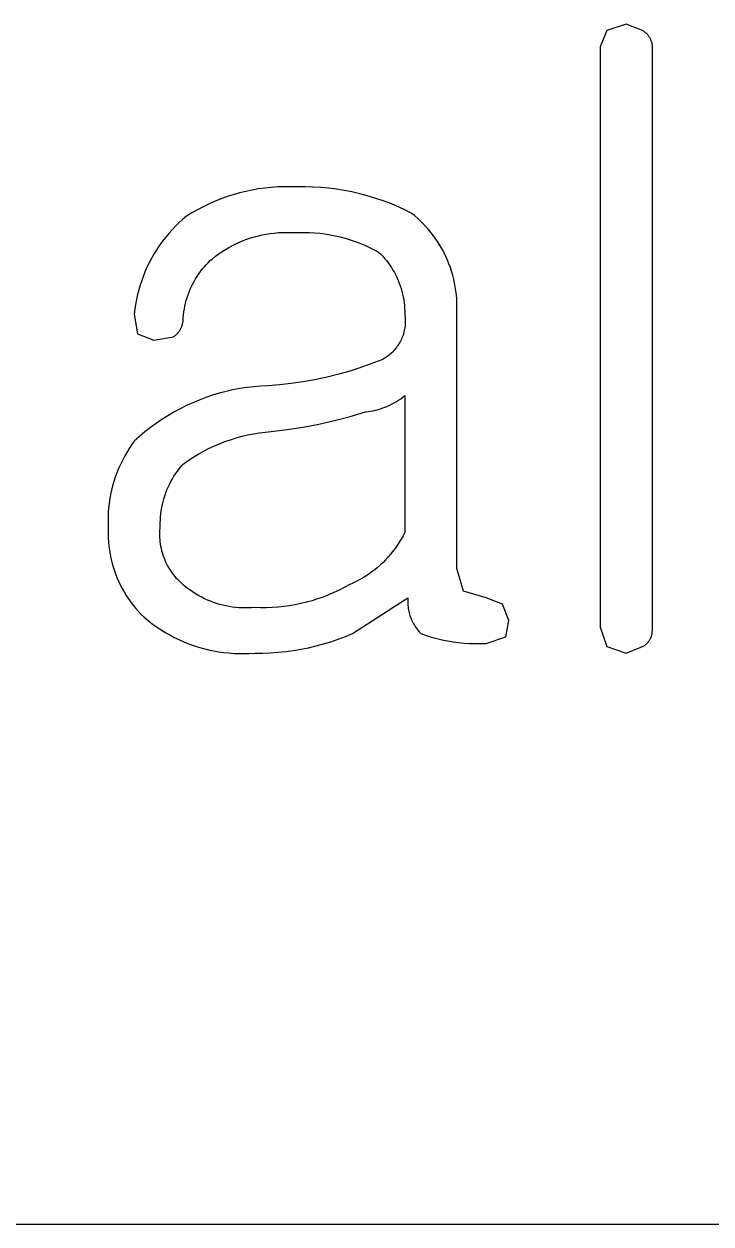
# Model space of a CAD drawing. Header units: millimetres. Extents: x 3033 to 5773, y 123 to 1487.
# Drawn here: x 5422.42 to 5433.29, y 161.56 to 180.54 of the extents above; entities that cross this region are included whole.
import ezdxf

# ---------------------------------------------------------------- set-up
doc = ezdxf.new("R2010")
doc.units = ezdxf.units.MM
doc.header["$MEASUREMENT"] = 0
doc.layers.add('TEX', color=70, linetype='Continuous')

msp = doc.modelspace()

# ---------------------------------------------------------------- linework, layer by layer
at = {"layer": 'TEX'}
for p, q in [((5431.948, 180.539), (5431.639, 180.436)), ((5432.206, 180.436), (5431.948, 180.539)), ((5431.639, 180.436), (5431.536, 180.178)), ((5432.215, 180.43), (5432.206, 180.436)), ((5432.224, 180.425), (5432.215, 180.43)), ((5432.233, 180.419), (5432.224, 180.425)), ((5432.242, 180.412), (5432.233, 180.419)), ((5432.25, 180.405), (5432.242, 180.412)), ((5432.259, 180.398), (5432.25, 180.405)), ((5432.267, 180.391), (5432.259, 180.398)), ((5432.274, 180.383), (5432.267, 180.391)), ((5432.282, 180.376), (5432.274, 180.383)), ((5432.289, 180.368), (5432.282, 180.376)), ((5432.296, 180.359), (5432.289, 180.368)), ((5432.302, 180.351), (5432.296, 180.359)), ((5432.308, 180.342), (5432.302, 180.351)), ((5432.314, 180.333), (5432.308, 180.342)), ((5432.32, 180.324), (5432.314, 180.333)), ((5432.325, 180.314), (5432.32, 180.324)), ((5432.33, 180.305), (5432.325, 180.314)), ((5432.335, 180.295), (5432.33, 180.305)), ((5432.339, 180.285), (5432.335, 180.295)), ((5432.343, 180.275), (5432.339, 180.285)), ((5432.347, 180.265), (5432.343, 180.275)), ((5431.536, 180.178), (5431.536, 171.003)), ((5432.35, 180.255), (5432.347, 180.265)), ((5432.353, 180.244), (5432.35, 180.255)), ((5432.356, 180.234), (5432.353, 180.244)), ((5432.358, 180.223), (5432.356, 180.234)), ((5432.36, 180.213), (5432.358, 180.223)), ((5432.361, 180.202), (5432.36, 180.213)), ((5432.362, 180.191), (5432.361, 180.202)), ((5432.361, 180.127), (5432.362, 180.137)), ((5432.361, 170.951), (5432.361, 180.127)), ((5432.363, 180.181), (5432.362, 180.191)), ((5432.362, 180.137), (5432.363, 180.148)), ((5432.363, 180.17), (5432.363, 180.181)), ((5432.363, 180.159), (5432.363, 180.17)), ((5432.363, 180.148), (5432.363, 180.159)), ((5425.633, 177.809), (5425.537, 177.774)), ((5425.731, 177.84), (5425.633, 177.809)), ((5425.829, 177.868), (5425.731, 177.84)), ((5425.929, 177.892), (5425.829, 177.868)), ((5426.029, 177.913), (5425.929, 177.892)), ((5426.13, 177.931), (5426.029, 177.913)), ((5426.231, 177.945), (5426.13, 177.931)), ((5426.333, 177.955), (5426.231, 177.945)), ((5426.435, 177.962), (5426.333, 177.955)), ((5426.538, 177.966), (5426.435, 177.962)), ((5426.64, 177.966), (5426.538, 177.966)), ((5426.742, 177.962), (5426.64, 177.966)), ((5426.867, 177.963), (5426.742, 177.962)), ((5426.992, 177.96), (5426.867, 177.963)), ((5427.116, 177.953), (5426.992, 177.96)), ((5427.24, 177.941), (5427.116, 177.953)), ((5427.364, 177.926), (5427.24, 177.941)), ((5427.487, 177.906), (5427.364, 177.926)), ((5427.609, 177.883), (5427.487, 177.906)), ((5427.731, 177.855), (5427.609, 177.883)), ((5427.851, 177.823), (5427.731, 177.855)), ((5427.971, 177.787), (5427.851, 177.823)), ((5425.256, 177.65), (5425.166, 177.603)), ((5425.348, 177.695), (5425.256, 177.65)), ((5425.442, 177.736), (5425.348, 177.695)), ((5425.537, 177.774), (5425.442, 177.736)), ((5428.089, 177.747), (5427.971, 177.787)), ((5428.206, 177.704), (5428.089, 177.747)), ((5428.321, 177.656), (5428.206, 177.704)), ((5428.435, 177.605), (5428.321, 177.656)), ((5424.93, 177.447), (5424.872, 177.394)), ((5424.99, 177.498), (5424.93, 177.447)), ((5425.077, 177.552), (5424.99, 177.498)), ((5425.166, 177.603), (5425.077, 177.552)), ((5428.546, 177.549), (5428.435, 177.605)), ((5428.596, 177.51), (5428.546, 177.549)), ((5428.644, 177.469), (5428.596, 177.51)), ((5428.69, 177.426), (5428.644, 177.469)), ((5428.736, 177.381), (5428.69, 177.426)), ((5424.762, 177.283), (5424.71, 177.225)), ((5424.816, 177.34), (5424.762, 177.283)), ((5424.872, 177.394), (5424.816, 177.34)), ((5426.376, 177.234), (5426.439, 177.24)), ((5426.439, 177.24), (5426.502, 177.243)), ((5426.502, 177.243), (5426.565, 177.244)), ((5426.565, 177.244), (5426.628, 177.243)), ((5426.628, 177.243), (5426.691, 177.24)), ((5426.691, 177.24), (5426.773, 177.243)), ((5426.773, 177.243), (5426.855, 177.244)), ((5426.855, 177.244), (5426.937, 177.242)), ((5426.937, 177.242), (5427.018, 177.237)), ((5427.018, 177.237), (5427.1, 177.229)), ((5428.779, 177.335), (5428.736, 177.381)), ((5428.821, 177.288), (5428.779, 177.335)), ((5428.862, 177.239), (5428.821, 177.288)), ((5428.9, 177.189), (5428.862, 177.239)), ((5424.612, 177.103), (5424.566, 177.04)), ((5424.66, 177.165), (5424.612, 177.103)), ((5424.71, 177.225), (5424.66, 177.165)), ((5425.717, 177.036), (5425.773, 177.064)), ((5425.773, 177.064), (5425.83, 177.09)), ((5425.83, 177.09), (5425.888, 177.115)), ((5425.888, 177.115), (5425.947, 177.137)), ((5425.947, 177.137), (5426.007, 177.157)), ((5426.007, 177.157), (5426.067, 177.175)), ((5426.067, 177.175), (5426.128, 177.191)), ((5426.128, 177.191), (5426.19, 177.205)), ((5426.19, 177.205), (5426.251, 177.217)), ((5426.251, 177.217), (5426.314, 177.227)), ((5426.314, 177.227), (5426.376, 177.234)), ((5427.1, 177.229), (5427.181, 177.219)), ((5427.181, 177.219), (5427.262, 177.206)), ((5427.262, 177.206), (5427.343, 177.19)), ((5427.343, 177.19), (5427.423, 177.172)), ((5427.423, 177.172), (5427.502, 177.151)), ((5427.502, 177.151), (5427.58, 177.127)), ((5427.58, 177.127), (5427.658, 177.101)), ((5427.658, 177.101), (5427.735, 177.072)), ((5427.735, 177.072), (5427.811, 177.04)), ((5428.937, 177.138), (5428.9, 177.189)), ((5428.972, 177.085), (5428.937, 177.138)), ((5429.006, 177.031), (5428.972, 177.085)), ((5424.481, 176.909), (5424.442, 176.841)), ((5424.523, 176.975), (5424.481, 176.909)), ((5424.566, 177.04), (5424.523, 176.975)), ((5425.402, 176.828), (5425.451, 176.867)), ((5425.451, 176.867), (5425.502, 176.904)), ((5425.502, 176.904), (5425.554, 176.94)), ((5425.554, 176.94), (5425.607, 176.974)), ((5425.607, 176.974), (5425.661, 177.006)), ((5425.661, 177.006), (5425.717, 177.036)), ((5427.811, 177.04), (5427.885, 177.006)), ((5427.885, 177.006), (5427.959, 176.97)), ((5427.959, 176.97), (5428.031, 176.931)), ((5428.031, 176.931), (5428.063, 176.899)), ((5428.063, 176.899), (5428.095, 176.866)), ((5428.095, 176.866), (5428.125, 176.832)), ((5429.037, 176.977), (5429.006, 177.031)), ((5429.067, 176.921), (5429.037, 176.977)), ((5429.095, 176.864), (5429.067, 176.921)), ((5429.121, 176.806), (5429.095, 176.864)), ((5424.371, 176.702), (5424.339, 176.63)), ((5424.405, 176.772), (5424.371, 176.702)), ((5424.442, 176.841), (5424.405, 176.772)), ((5425.241, 176.661), (5425.271, 176.696)), ((5425.271, 176.696), (5425.302, 176.731)), ((5425.302, 176.731), (5425.334, 176.764)), ((5425.334, 176.764), (5425.368, 176.797)), ((5425.368, 176.797), (5425.402, 176.828)), ((5428.125, 176.832), (5428.154, 176.797)), ((5428.154, 176.797), (5428.182, 176.761)), ((5428.182, 176.761), (5428.209, 176.724)), ((5428.209, 176.724), (5428.234, 176.686)), ((5428.234, 176.686), (5428.258, 176.647)), ((5429.144, 176.747), (5429.121, 176.806)), ((5429.166, 176.688), (5429.144, 176.747)), ((5429.186, 176.628), (5429.166, 176.688)), ((5424.282, 176.485), (5424.258, 176.41)), ((5424.309, 176.558), (5424.282, 176.485)), ((5424.339, 176.63), (5424.309, 176.558)), ((5425.111, 176.469), (5425.135, 176.509)), ((5425.135, 176.509), (5425.159, 176.548)), ((5425.159, 176.548), (5425.185, 176.587)), ((5425.185, 176.587), (5425.213, 176.624)), ((5425.213, 176.624), (5425.241, 176.661)), ((5428.258, 176.647), (5428.281, 176.608)), ((5428.281, 176.608), (5428.302, 176.567)), ((5428.302, 176.567), (5428.322, 176.526)), ((5428.322, 176.526), (5428.34, 176.484)), ((5428.34, 176.484), (5428.357, 176.442)), ((5429.204, 176.567), (5429.186, 176.628)), ((5429.219, 176.506), (5429.204, 176.567)), ((5429.233, 176.444), (5429.219, 176.506)), ((5424.236, 176.335), (5424.216, 176.26)), ((5424.258, 176.41), (5424.236, 176.335)), ((5425.015, 176.257), (5425.032, 176.301)), ((5425.032, 176.301), (5425.049, 176.344)), ((5425.049, 176.344), (5425.069, 176.386)), ((5425.069, 176.386), (5425.089, 176.428)), ((5425.089, 176.428), (5425.111, 176.469)), ((5428.357, 176.442), (5428.372, 176.399)), ((5428.372, 176.399), (5428.386, 176.356)), ((5428.386, 176.356), (5428.399, 176.312)), ((5428.399, 176.312), (5428.41, 176.268)), ((5429.244, 176.381), (5429.233, 176.444)), ((5429.254, 176.319), (5429.244, 176.381)), ((5429.261, 176.256), (5429.254, 176.319)), ((5424.185, 176.106), (5424.174, 176.029)), ((5424.2, 176.183), (5424.185, 176.106)), ((5424.216, 176.26), (5424.2, 176.183)), ((5424.966, 176.079), (5424.976, 176.124)), ((5424.976, 176.124), (5424.987, 176.169)), ((5424.987, 176.169), (5425.001, 176.213)), ((5425.001, 176.213), (5425.015, 176.257)), ((5428.41, 176.268), (5428.419, 176.223)), ((5428.419, 176.223), (5428.427, 176.178)), ((5428.427, 176.178), (5428.434, 176.133)), ((5428.434, 176.133), (5428.438, 176.088)), ((5429.266, 176.193), (5429.261, 176.256)), ((5429.269, 176.13), (5429.266, 176.193)), ((5429.269, 176.066), (5429.269, 176.13)), ((5424.174, 176.029), (5424.165, 175.951)), ((5424.165, 175.951), (5424.216, 175.642)), ((5424.94, 175.895), (5424.944, 175.941)), ((5424.944, 175.941), (5424.95, 175.987)), ((5424.95, 175.987), (5424.957, 176.033)), ((5424.957, 176.033), (5424.966, 176.079)), ((5428.438, 176.088), (5428.442, 176.043)), ((5428.442, 176.043), (5428.443, 175.997)), ((5428.443, 175.997), (5428.443, 175.951)), ((5428.443, 175.951), (5428.447, 175.928)), ((5428.447, 175.928), (5428.449, 175.904)), ((5429.268, 176.003), (5429.269, 176.066)), ((5429.268, 171.931), (5429.268, 176.003)), ((5424.896, 175.713), (5424.901, 175.723)), ((5424.901, 175.723), (5424.907, 175.734)), ((5424.907, 175.734), (5424.911, 175.745)), ((5424.911, 175.745), (5424.916, 175.756)), ((5424.916, 175.756), (5424.92, 175.767)), ((5424.92, 175.767), (5424.924, 175.778)), ((5424.924, 175.778), (5424.927, 175.79)), ((5424.927, 175.79), (5424.93, 175.801)), ((5424.93, 175.801), (5424.933, 175.813)), ((5424.933, 175.813), (5424.935, 175.825)), ((5424.935, 175.825), (5424.937, 175.837)), ((5424.937, 175.837), (5424.938, 175.848)), ((5424.938, 175.848), (5424.94, 175.895)), ((5428.445, 175.737), (5428.441, 175.713)), ((5428.448, 175.76), (5428.445, 175.737)), ((5428.45, 175.784), (5428.448, 175.76)), ((5428.449, 175.904), (5428.451, 175.88)), ((5428.452, 175.808), (5428.45, 175.784)), ((5428.451, 175.88), (5428.452, 175.856)), ((5428.452, 175.856), (5428.452, 175.832)), ((5428.452, 175.832), (5428.452, 175.808)), ((5424.216, 175.642), (5424.474, 175.539)), ((5424.474, 175.539), (5424.783, 175.591)), ((5424.783, 175.591), (5424.793, 175.597)), ((5424.793, 175.597), (5424.803, 175.605)), ((5424.803, 175.605), (5424.812, 175.612)), ((5424.812, 175.612), (5424.821, 175.62)), ((5424.821, 175.62), (5424.83, 175.628)), ((5424.83, 175.628), (5424.839, 175.636)), ((5424.839, 175.636), (5424.847, 175.645)), ((5424.847, 175.645), (5424.855, 175.654)), ((5424.855, 175.654), (5424.862, 175.663)), ((5424.862, 175.663), (5424.87, 175.672)), ((5424.87, 175.672), (5424.877, 175.682)), ((5424.877, 175.682), (5424.883, 175.692)), ((5424.883, 175.692), (5424.89, 175.702)), ((5424.89, 175.702), (5424.896, 175.713)), ((5428.38, 175.532), (5428.369, 175.511)), ((5428.39, 175.554), (5428.38, 175.532)), ((5428.4, 175.576), (5428.39, 175.554)), ((5428.409, 175.598), (5428.4, 175.576)), ((5428.417, 175.62), (5428.409, 175.598)), ((5428.424, 175.643), (5428.417, 175.62)), ((5428.43, 175.666), (5428.424, 175.643)), ((5428.436, 175.69), (5428.43, 175.666)), ((5428.441, 175.713), (5428.436, 175.69)), ((5428.238, 175.341), (5428.22, 175.324)), ((5428.255, 175.357), (5428.238, 175.341)), ((5428.272, 175.375), (5428.255, 175.357)), ((5428.288, 175.393), (5428.272, 175.375)), ((5428.303, 175.411), (5428.288, 175.393)), ((5428.317, 175.43), (5428.303, 175.411)), ((5428.331, 175.45), (5428.317, 175.43)), ((5428.345, 175.47), (5428.331, 175.45)), ((5428.357, 175.49), (5428.345, 175.47)), ((5428.369, 175.511), (5428.357, 175.49)), ((5427.909, 175.163), (5427.734, 175.101)), ((5428.082, 175.23), (5427.909, 175.163)), ((5428.103, 175.241), (5428.082, 175.23)), ((5428.124, 175.253), (5428.103, 175.241)), ((5428.144, 175.266), (5428.124, 175.253)), ((5428.164, 175.28), (5428.144, 175.266)), ((5428.183, 175.294), (5428.164, 175.28)), ((5428.202, 175.309), (5428.183, 175.294)), ((5428.22, 175.324), (5428.202, 175.309)), ((5427.378, 174.995), (5427.197, 174.951)), ((5427.557, 175.045), (5427.378, 174.995)), ((5427.734, 175.101), (5427.557, 175.045)), ((5425.836, 174.773), (5425.726, 174.752)), ((5425.946, 174.79), (5425.836, 174.773)), ((5426.056, 174.803), (5425.946, 174.79)), ((5426.167, 174.812), (5426.056, 174.803)), ((5426.278, 174.817), (5426.167, 174.812)), ((5426.464, 174.832), (5426.278, 174.817)), ((5426.648, 174.853), (5426.464, 174.832)), ((5426.832, 174.88), (5426.648, 174.853)), ((5427.015, 174.912), (5426.832, 174.88)), ((5427.197, 174.951), (5427.015, 174.912)), ((5425.193, 174.593), (5425.09, 174.55)), ((5425.297, 174.632), (5425.193, 174.593)), ((5425.403, 174.668), (5425.297, 174.632)), ((5425.51, 174.699), (5425.403, 174.668)), ((5425.617, 174.728), (5425.51, 174.699)), ((5425.726, 174.752), (5425.617, 174.728)), ((5428.313, 174.57), (5428.347, 174.592)), ((5428.347, 174.592), (5428.38, 174.614)), ((5428.38, 174.614), (5428.412, 174.638)), ((5428.412, 174.638), (5428.443, 174.663)), ((5428.443, 174.663), (5428.443, 172.498)), ((5424.791, 174.402), (5424.695, 174.345)), ((5424.889, 174.455), (5424.791, 174.402)), ((5424.989, 174.504), (5424.889, 174.455)), ((5425.09, 174.55), (5424.989, 174.504)), ((5427.58, 174.332), (5427.825, 174.405)), ((5427.825, 174.405), (5427.864, 174.41)), ((5427.864, 174.41), (5427.904, 174.416)), ((5427.904, 174.416), (5427.943, 174.423)), ((5427.943, 174.423), (5427.982, 174.432)), ((5427.982, 174.432), (5428.021, 174.442)), ((5428.021, 174.442), (5428.059, 174.454)), ((5428.059, 174.454), (5428.097, 174.467)), ((5428.097, 174.467), (5428.134, 174.481)), ((5428.134, 174.481), (5428.171, 174.496)), ((5428.171, 174.496), (5428.208, 174.513)), ((5428.208, 174.513), (5428.243, 174.531)), ((5428.243, 174.531), (5428.279, 174.55)), ((5428.279, 174.55), (5428.313, 174.57)), ((5424.509, 174.223), (5424.42, 174.157)), ((5424.601, 174.286), (5424.509, 174.223)), ((5424.695, 174.345), (5424.601, 174.286)), ((5426.835, 174.165), (5427.085, 174.212)), ((5427.085, 174.212), (5427.334, 174.268)), ((5427.334, 174.268), (5427.58, 174.332)), ((5424.247, 174.016), (5424.165, 173.941)), ((5424.332, 174.088), (5424.247, 174.016)), ((5424.42, 174.157), (5424.332, 174.088)), ((5425.776, 173.994), (5425.867, 174.019)), ((5425.867, 174.019), (5425.958, 174.041)), ((5425.958, 174.041), (5426.05, 174.059)), ((5426.05, 174.059), (5426.143, 174.075)), ((5426.143, 174.075), (5426.236, 174.087)), ((5426.236, 174.087), (5426.33, 174.096)), ((5426.33, 174.096), (5426.583, 174.126)), ((5426.583, 174.126), (5426.835, 174.165)), ((5424.083, 173.824), (5424.045, 173.763)), ((5424.123, 173.883), (5424.083, 173.824)), ((5424.165, 173.941), (5424.123, 173.883)), ((5425.256, 173.781), (5425.339, 173.824)), ((5425.339, 173.824), (5425.424, 173.864)), ((5425.424, 173.864), (5425.511, 173.901)), ((5425.511, 173.901), (5425.598, 173.935)), ((5425.598, 173.935), (5425.687, 173.966)), ((5425.687, 173.966), (5425.776, 173.994)), ((5423.976, 173.638), (5423.945, 173.574)), ((5424.01, 173.701), (5423.976, 173.638)), ((5424.045, 173.763), (5424.01, 173.701)), ((5424.938, 173.58), (5425.015, 173.635)), ((5425.015, 173.635), (5425.093, 173.686)), ((5425.093, 173.686), (5425.174, 173.735)), ((5425.174, 173.735), (5425.256, 173.781)), ((5423.889, 173.442), (5423.865, 173.375)), ((5423.916, 173.508), (5423.889, 173.442)), ((5423.945, 173.574), (5423.916, 173.508)), ((5424.819, 173.427), (5424.846, 173.467)), ((5424.846, 173.467), (5424.876, 173.506)), ((5424.876, 173.506), (5424.906, 173.544)), ((5424.906, 173.544), (5424.938, 173.58)), ((5423.842, 173.307), (5423.822, 173.238)), ((5423.865, 173.375), (5423.842, 173.307)), ((5424.701, 173.215), (5424.721, 173.259)), ((5424.721, 173.259), (5424.743, 173.302)), ((5424.743, 173.302), (5424.767, 173.345)), ((5424.767, 173.345), (5424.792, 173.387)), ((5424.792, 173.387), (5424.819, 173.427)), ((5423.79, 173.099), (5423.777, 173.029)), ((5423.805, 173.169), (5423.79, 173.099)), ((5423.822, 173.238), (5423.805, 173.169)), ((5424.633, 173.033), (5424.648, 173.079)), ((5424.648, 173.079), (5424.664, 173.125)), ((5424.664, 173.125), (5424.681, 173.171)), ((5424.681, 173.171), (5424.701, 173.215)), ((5423.759, 172.887), (5423.754, 172.815)), ((5423.767, 172.958), (5423.759, 172.887)), ((5423.777, 173.029), (5423.767, 172.958)), ((5424.592, 172.843), (5424.6, 172.891)), ((5424.6, 172.891), (5424.609, 172.939)), ((5424.609, 172.939), (5424.621, 172.986)), ((5424.621, 172.986), (5424.633, 173.033)), ((5423.754, 172.815), (5423.751, 172.744)), ((5423.751, 172.744), (5423.751, 172.672)), ((5424.577, 172.65), (5424.578, 172.698)), ((5424.578, 172.698), (5424.581, 172.747)), ((5424.581, 172.747), (5424.586, 172.795)), ((5424.586, 172.795), (5424.592, 172.843)), ((5423.753, 172.601), (5423.75, 172.537)), ((5423.75, 172.537), (5423.75, 172.473)), ((5423.751, 172.672), (5423.753, 172.601)), ((5424.569, 172.494), (5424.571, 172.53)), ((5424.569, 172.458), (5424.569, 172.494)), ((5424.571, 172.53), (5424.573, 172.565)), ((5424.573, 172.565), (5424.577, 172.601)), ((5424.577, 172.601), (5424.577, 172.65)), ((5428.443, 172.498), (5428.417, 172.446)), ((5423.75, 172.473), (5423.752, 172.409)), ((5423.752, 172.409), (5423.756, 172.345)), ((5423.756, 172.345), (5423.762, 172.282)), ((5424.57, 172.422), (5424.569, 172.458)), ((5424.572, 172.387), (5424.57, 172.422)), ((5424.576, 172.351), (5424.572, 172.387)), ((5424.58, 172.316), (5424.576, 172.351)), ((5424.586, 172.28), (5424.58, 172.316)), ((5428.358, 172.344), (5428.326, 172.295)), ((5428.388, 172.395), (5428.358, 172.344)), ((5428.417, 172.446), (5428.388, 172.395)), ((5423.762, 172.282), (5423.771, 172.218)), ((5423.771, 172.218), (5423.781, 172.155)), ((5423.781, 172.155), (5423.794, 172.092)), ((5424.593, 172.245), (5424.586, 172.28)), ((5424.601, 172.21), (5424.593, 172.245)), ((5424.611, 172.176), (5424.601, 172.21)), ((5424.622, 172.142), (5424.611, 172.176)), ((5424.633, 172.108), (5424.622, 172.142)), ((5428.221, 172.155), (5428.182, 172.111)), ((5428.257, 172.201), (5428.221, 172.155)), ((5428.292, 172.247), (5428.257, 172.201)), ((5428.326, 172.295), (5428.292, 172.247)), ((5423.794, 172.092), (5423.809, 172.03)), ((5423.809, 172.03), (5423.826, 171.969)), ((5423.826, 171.969), (5423.846, 171.908)), ((5424.646, 172.075), (5424.633, 172.108)), ((5424.66, 172.042), (5424.646, 172.075)), ((5424.676, 172.009), (5424.66, 172.042)), ((5424.692, 171.977), (5424.676, 172.009)), ((5424.709, 171.946), (5424.692, 171.977)), ((5424.728, 171.916), (5424.709, 171.946)), ((5428.015, 171.947), (5427.969, 171.91)), ((5428.059, 171.986), (5428.015, 171.947)), ((5428.101, 172.026), (5428.059, 171.986)), ((5428.142, 172.068), (5428.101, 172.026)), ((5428.182, 172.111), (5428.142, 172.068)), ((5429.371, 171.57), (5429.268, 171.931)), ((5423.846, 171.908), (5423.867, 171.847)), ((5423.867, 171.847), (5423.89, 171.788)), ((5423.89, 171.788), (5423.916, 171.729)), ((5424.747, 171.886), (5424.728, 171.916)), ((5424.768, 171.856), (5424.747, 171.886)), ((5424.79, 171.828), (5424.768, 171.856)), ((5424.812, 171.8), (5424.79, 171.828)), ((5424.835, 171.773), (5424.812, 171.8)), ((5424.86, 171.747), (5424.835, 171.773)), ((5424.885, 171.721), (5424.86, 171.747)), ((5427.725, 171.749), (5427.673, 171.722)), ((5427.776, 171.778), (5427.725, 171.749)), ((5427.826, 171.808), (5427.776, 171.778)), ((5427.875, 171.841), (5427.826, 171.808)), ((5427.923, 171.875), (5427.875, 171.841)), ((5427.969, 171.91), (5427.923, 171.875)), ((5423.916, 171.729), (5423.943, 171.671)), ((5423.943, 171.671), (5423.973, 171.614)), ((5423.973, 171.614), (5424.004, 171.559)), ((5424.004, 171.559), (5424.037, 171.504)), ((5424.911, 171.697), (5424.885, 171.721)), ((5424.938, 171.673), (5424.911, 171.697)), ((5424.977, 171.64), (5424.938, 171.673)), ((5425.017, 171.609), (5424.977, 171.64)), ((5425.058, 171.579), (5425.017, 171.609)), ((5425.101, 171.55), (5425.058, 171.579)), ((5425.144, 171.523), (5425.101, 171.55)), ((5427.322, 171.547), (5427.238, 171.511)), ((5427.405, 171.586), (5427.322, 171.547)), ((5427.487, 171.628), (5427.405, 171.586)), ((5427.567, 171.673), (5427.487, 171.628)), ((5427.621, 171.697), (5427.567, 171.673)), ((5427.673, 171.722), (5427.621, 171.697)), ((5429.732, 171.467), (5429.371, 171.57)), ((5424.037, 171.504), (5424.072, 171.45)), ((5424.072, 171.45), (5424.109, 171.398)), ((5424.109, 171.398), (5424.148, 171.347)), ((5425.188, 171.497), (5425.144, 171.523)), ((5425.233, 171.473), (5425.188, 171.497)), ((5425.278, 171.451), (5425.233, 171.473)), ((5425.325, 171.429), (5425.278, 171.451)), ((5425.372, 171.41), (5425.325, 171.429)), ((5425.42, 171.392), (5425.372, 171.41)), ((5425.468, 171.376), (5425.42, 171.392)), ((5425.517, 171.361), (5425.468, 171.376)), ((5425.566, 171.348), (5425.517, 171.361)), ((5426.711, 171.354), (5426.621, 171.339)), ((5426.801, 171.373), (5426.711, 171.354)), ((5426.89, 171.394), (5426.801, 171.373)), ((5426.979, 171.419), (5426.89, 171.394)), ((5427.066, 171.447), (5426.979, 171.419)), ((5427.153, 171.477), (5427.066, 171.447)), ((5427.238, 171.511), (5427.153, 171.477)), ((5427.619, 170.9), (5428.495, 171.467)), ((5428.493, 171.443), (5428.492, 171.419)), ((5428.492, 171.419), (5428.492, 171.395)), ((5428.492, 171.395), (5428.492, 171.371)), ((5428.492, 171.371), (5428.494, 171.347)), ((5428.495, 171.467), (5428.493, 171.443)), ((5429.99, 171.364), (5429.732, 171.467)), ((5430.093, 171.106), (5429.99, 171.364)), ((5424.148, 171.347), (5424.188, 171.298)), ((5424.188, 171.298), (5424.231, 171.25)), ((5424.231, 171.25), (5424.274, 171.203)), ((5424.274, 171.203), (5424.32, 171.158)), ((5425.616, 171.337), (5425.566, 171.348)), ((5425.666, 171.327), (5425.616, 171.337)), ((5425.716, 171.319), (5425.666, 171.327)), ((5425.767, 171.313), (5425.716, 171.319)), ((5425.818, 171.309), (5425.767, 171.313)), ((5425.868, 171.306), (5425.818, 171.309)), ((5425.919, 171.305), (5425.868, 171.306)), ((5425.97, 171.306), (5425.919, 171.305)), ((5426.021, 171.308), (5425.97, 171.306)), ((5426.072, 171.312), (5426.021, 171.308)), ((5426.164, 171.309), (5426.072, 171.312)), ((5426.256, 171.309), (5426.164, 171.309)), ((5426.347, 171.312), (5426.256, 171.309)), ((5426.439, 171.318), (5426.347, 171.312)), ((5426.53, 171.327), (5426.439, 171.318)), ((5426.621, 171.339), (5426.53, 171.327)), ((5428.494, 171.347), (5428.496, 171.323)), ((5428.496, 171.323), (5428.499, 171.3)), ((5428.499, 171.3), (5428.503, 171.276)), ((5428.503, 171.276), (5428.508, 171.252)), ((5428.508, 171.252), (5428.513, 171.229)), ((5428.513, 171.229), (5428.519, 171.206)), ((5428.519, 171.206), (5428.526, 171.183)), ((5428.526, 171.183), (5428.534, 171.16)), ((5424.32, 171.158), (5424.383, 171.105)), ((5424.383, 171.105), (5424.448, 171.055)), ((5424.448, 171.055), (5424.515, 171.007)), ((5424.515, 171.007), (5424.583, 170.962)), ((5428.534, 171.16), (5428.543, 171.138)), ((5428.543, 171.138), (5428.552, 171.116)), ((5428.552, 171.116), (5428.562, 171.094)), ((5428.562, 171.094), (5428.573, 171.073)), ((5428.573, 171.073), (5428.584, 171.052)), ((5428.584, 171.052), (5428.597, 171.031)), ((5428.597, 171.031), (5428.61, 171.011)), ((5428.61, 171.011), (5428.623, 170.991)), ((5428.623, 170.991), (5428.638, 170.972)), ((5430.041, 170.848), (5430.093, 171.106)), ((5431.536, 171.003), (5431.639, 170.694)), ((5424.583, 170.962), (5424.653, 170.919)), ((5424.653, 170.919), (5424.725, 170.878)), ((5424.725, 170.878), (5424.798, 170.84)), ((5424.798, 170.84), (5424.872, 170.804)), ((5424.872, 170.804), (5424.947, 170.771)), ((5427.275, 170.771), (5427.391, 170.81)), ((5427.391, 170.81), (5427.506, 170.853)), ((5427.506, 170.853), (5427.619, 170.9)), ((5428.638, 170.972), (5428.652, 170.953)), ((5428.652, 170.953), (5428.668, 170.935)), ((5428.668, 170.935), (5428.684, 170.917)), ((5428.684, 170.917), (5428.701, 170.9)), ((5428.701, 170.9), (5428.784, 170.871)), ((5428.784, 170.871), (5428.867, 170.845)), ((5428.867, 170.845), (5428.951, 170.821)), ((5428.951, 170.821), (5429.036, 170.801)), ((5429.036, 170.801), (5429.122, 170.784)), ((5429.122, 170.784), (5429.208, 170.769)), ((5429.732, 170.745), (5430.041, 170.848)), ((5432.307, 170.78), (5432.313, 170.788)), ((5432.313, 170.788), (5432.318, 170.796)), ((5432.318, 170.796), (5432.323, 170.805)), ((5432.323, 170.805), (5432.328, 170.813)), ((5432.328, 170.813), (5432.332, 170.821)), ((5432.332, 170.821), (5432.336, 170.83)), ((5432.336, 170.83), (5432.34, 170.839)), ((5432.34, 170.839), (5432.343, 170.848)), ((5432.343, 170.848), (5432.346, 170.857)), ((5432.346, 170.857), (5432.349, 170.866)), ((5432.349, 170.866), (5432.352, 170.875)), ((5432.352, 170.875), (5432.354, 170.885)), ((5432.354, 170.885), (5432.356, 170.894)), ((5432.356, 170.894), (5432.358, 170.904)), ((5432.358, 170.904), (5432.359, 170.913)), ((5432.359, 170.913), (5432.36, 170.923)), ((5432.36, 170.932), (5432.361, 170.942)), ((5432.36, 170.923), (5432.36, 170.932)), ((5432.361, 170.942), (5432.361, 170.951)), ((5424.947, 170.771), (5425.023, 170.74)), ((5425.023, 170.74), (5425.1, 170.712)), ((5425.1, 170.712), (5425.179, 170.687)), ((5425.179, 170.687), (5425.258, 170.664)), ((5425.258, 170.664), (5425.337, 170.645)), ((5425.337, 170.645), (5425.418, 170.627)), ((5425.418, 170.627), (5425.499, 170.613)), ((5425.499, 170.613), (5425.58, 170.601)), ((5425.58, 170.601), (5425.662, 170.593)), ((5426.194, 170.591), (5426.316, 170.595)), ((5426.316, 170.595), (5426.438, 170.604)), ((5426.438, 170.604), (5426.56, 170.616)), ((5426.56, 170.616), (5426.681, 170.632)), ((5426.681, 170.632), (5426.802, 170.652)), ((5426.802, 170.652), (5426.922, 170.676)), ((5426.922, 170.676), (5427.041, 170.704)), ((5427.041, 170.704), (5427.159, 170.735)), ((5427.159, 170.735), (5427.275, 170.771)), ((5429.208, 170.769), (5429.295, 170.758)), ((5429.295, 170.758), (5429.382, 170.749)), ((5429.382, 170.749), (5429.47, 170.744)), ((5429.47, 170.744), (5429.557, 170.741)), ((5429.557, 170.741), (5429.644, 170.742)), ((5429.644, 170.742), (5429.732, 170.745)), ((5431.639, 170.694), (5431.948, 170.591)), ((5431.948, 170.591), (5432.206, 170.694)), ((5432.206, 170.694), (5432.215, 170.698)), ((5432.215, 170.698), (5432.223, 170.703)), ((5432.223, 170.703), (5432.231, 170.708)), ((5432.231, 170.708), (5432.239, 170.713)), ((5432.239, 170.713), (5432.247, 170.719)), ((5432.247, 170.719), (5432.254, 170.725)), ((5432.254, 170.725), (5432.262, 170.731)), ((5432.262, 170.731), (5432.269, 170.737)), ((5432.269, 170.737), (5432.276, 170.744)), ((5432.276, 170.744), (5432.283, 170.751)), ((5432.283, 170.751), (5432.289, 170.758)), ((5432.289, 170.758), (5432.295, 170.765)), ((5432.295, 170.765), (5432.301, 170.773)), ((5432.301, 170.773), (5432.307, 170.78)), ((5425.662, 170.593), (5425.744, 170.587)), ((5425.744, 170.587), (5425.826, 170.583)), ((5425.826, 170.583), (5425.908, 170.583)), ((5425.908, 170.583), (5425.99, 170.585)), ((5425.99, 170.585), (5426.072, 170.591)), ((5426.072, 170.591), (5426.194, 170.591)), ((4443.113, 161.563), (5773.113, 161.563))]:
    msp.add_line(p, q, dxfattribs=at)

doc.saveas('drawing.dxf')
